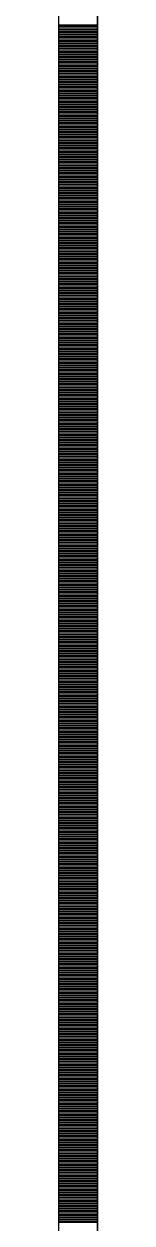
# Model space of a CAD drawing. Header units: millimetres. Extents: x -231292 to 573618, y -153144 to 564035.
# Drawn here: x 8548 to 8573, y 213618 to 214385 of the extents above; entities that cross this region are included whole.
import ezdxf

# ---------------------------------------------------------------- set-up
doc = ezdxf.new("R2010")
doc.units = ezdxf.units.MM
doc.layers.add('АР_Тонкая', color=250, linetype='Continuous', lineweight=5)
doc.layers.add('АР_Штриховка', color=250, linetype='Continuous', lineweight=0)

msp = doc.modelspace()

# ---------------------------------------------------------------- linework, layer by layer
at = {"layer": 'АР_Тонкая', "color": 18, "linetype": 'Continuous', "lineweight": 25, "true_color": 0x000000}
for p, q in [((8548.243, 263866.253), (8548.243, 187666.253)), ((8573.243, 263866.253), (8573.243, 187666.253)), ((8573.243, 187666.253), (8573.243, 263866.253))]:
    msp.add_line(p, q, dxfattribs=at)
at = {"layer": 'АР_Штриховка', "color": 18, "linetype": 'Continuous', "lineweight": 25, "true_color": 0x000000}
for p, q in [((8548.243, 214384.002), (8573.243, 214384.002)), ((8548.243, 214383.002), (8573.243, 214383.002)), ((8548.243, 214382.002), (8573.243, 214382.002)), ((8548.243, 214381.002), (8573.243, 214381.002)), ((8548.243, 214380.002), (8573.243, 214380.002)), ((8548.243, 214379.002), (8573.243, 214379.002)), ((8548.243, 214378.002), (8573.243, 214378.002)), ((8548.243, 214377.002), (8573.243, 214377.002)), ((8548.243, 214376.002), (8573.243, 214376.002)), ((8548.243, 214375.002), (8573.243, 214375.002)), ((8548.243, 214374.002), (8573.243, 214374.002)), ((8548.243, 214373.002), (8573.243, 214373.002)), ((8548.243, 214372.002), (8573.243, 214372.002)), ((8548.243, 214371.002), (8573.243, 214371.002)), ((8548.243, 214370.002), (8573.243, 214370.002)), ((8548.243, 214369.002), (8573.243, 214369.002)), ((8548.243, 214368.002), (8573.243, 214368.002)), ((8548.243, 214367.002), (8573.243, 214367.002)), ((8548.243, 214366.002), (8573.243, 214366.002)), ((8548.243, 214365.002), (8573.243, 214365.002)), ((8548.243, 214364.002), (8573.243, 214364.002)), ((8548.243, 214363.002), (8573.243, 214363.002)), ((8548.243, 214362.002), (8573.243, 214362.002)), ((8548.243, 214361.002), (8573.243, 214361.002)), ((8548.243, 214360.002), (8573.243, 214360.002)), ((8548.243, 214359.002), (8573.243, 214359.002)), ((8548.243, 214358.002), (8573.243, 214358.002)), ((8548.243, 214357.002), (8573.243, 214357.002)), ((8548.243, 214356.002), (8573.243, 214356.002)), ((8548.243, 214355.002), (8573.243, 214355.002)), ((8548.243, 214354.002), (8573.243, 214354.002)), ((8548.243, 214353.002), (8573.243, 214353.002)), ((8548.243, 214352.002), (8573.243, 214352.002)), ((8548.243, 214351.002), (8573.243, 214351.002)), ((8548.243, 214350.002), (8573.243, 214350.002)), ((8548.243, 214349.002), (8573.243, 214349.002)), ((8548.243, 214348.002), (8573.243, 214348.002)), ((8548.243, 214347.002), (8573.243, 214347.002)), ((8548.243, 214346.002), (8573.243, 214346.002)), ((8548.243, 214345.002), (8573.243, 214345.002)), ((8548.243, 214344.002), (8573.243, 214344.002)), ((8548.243, 214343.002), (8573.243, 214343.002)), ((8548.243, 214342.002), (8573.243, 214342.002)), ((8548.243, 214341.002), (8573.243, 214341.002)), ((8548.243, 214340.002), (8573.243, 214340.002)), ((8548.243, 214339.002), (8573.243, 214339.002)), ((8548.243, 214338.002), (8573.243, 214338.002)), ((8548.243, 214337.002), (8573.243, 214337.002)), ((8548.243, 214336.002), (8573.243, 214336.002)), ((8548.243, 214335.002), (8573.243, 214335.002)), ((8548.243, 214334.002), (8573.243, 214334.002)), ((8548.243, 214333.002), (8573.243, 214333.002)), ((8548.243, 214332.002), (8573.243, 214332.002)), ((8548.243, 214331.002), (8573.243, 214331.002)), ((8548.243, 214330.002), (8573.243, 214330.002)), ((8548.243, 214329.002), (8573.243, 214329.002)), ((8548.243, 214328.002), (8573.243, 214328.002)), ((8548.243, 214327.002), (8573.243, 214327.002)), ((8548.243, 214326.002), (8573.243, 214326.002)), ((8548.243, 214325.002), (8573.243, 214325.002)), ((8548.243, 214324.002), (8573.243, 214324.002)), ((8548.243, 214323.002), (8573.243, 214323.002)), ((8548.243, 214322.002), (8573.243, 214322.002)), ((8548.243, 214321.002), (8573.243, 214321.002)), ((8548.243, 214320.002), (8573.243, 214320.002)), ((8548.243, 214319.002), (8573.243, 214319.002)), ((8548.243, 214318.002), (8573.243, 214318.002)), ((8548.243, 214317.002), (8573.243, 214317.002)), ((8548.243, 214316.002), (8573.243, 214316.002)), ((8548.243, 214315.002), (8573.243, 214315.002)), ((8548.243, 214314.002), (8573.243, 214314.002)), ((8548.243, 214313.002), (8573.243, 214313.002)), ((8548.243, 214312.002), (8573.243, 214312.002)), ((8548.243, 214311.002), (8573.243, 214311.002)), ((8548.243, 214310.002), (8573.243, 214310.002)), ((8548.243, 214309.002), (8573.243, 214309.002)), ((8548.243, 214308.002), (8573.243, 214308.002)), ((8548.243, 214307.002), (8573.243, 214307.002)), ((8548.243, 214306.002), (8573.243, 214306.002)), ((8548.243, 214305.002), (8573.243, 214305.002)), ((8548.243, 214304.002), (8573.243, 214304.002)), ((8548.243, 214303.002), (8573.243, 214303.002)), ((8548.243, 214302.002), (8573.243, 214302.002)), ((8548.243, 214301.002), (8573.243, 214301.002)), ((8548.243, 214300.002), (8573.243, 214300.002)), ((8548.243, 214299.002), (8573.243, 214299.002)), ((8548.243, 214298.002), (8573.243, 214298.002)), ((8548.243, 214297.002), (8573.243, 214297.002)), ((8548.243, 214296.002), (8573.243, 214296.002)), ((8548.243, 214295.002), (8573.243, 214295.002)), ((8548.243, 214294.002), (8573.243, 214294.002)), ((8548.243, 214293.002), (8573.243, 214293.002)), ((8548.243, 214292.002), (8573.243, 214292.002)), ((8548.243, 214291.002), (8573.243, 214291.002)), ((8548.243, 214290.002), (8573.243, 214290.002)), ((8548.243, 214289.002), (8573.243, 214289.002)), ((8548.243, 214288.002), (8573.243, 214288.002)), ((8548.243, 214287.002), (8573.243, 214287.002)), ((8548.243, 214286.002), (8573.243, 214286.002)), ((8548.243, 214285.002), (8573.243, 214285.002)), ((8548.243, 214284.002), (8573.243, 214284.002)), ((8548.243, 214283.002), (8573.243, 214283.002)), ((8548.243, 214282.002), (8573.243, 214282.002)), ((8548.243, 214281.002), (8573.243, 214281.002)), ((8548.243, 214280.002), (8573.243, 214280.002)), ((8548.243, 214279.002), (8573.243, 214279.002)), ((8548.243, 214278.002), (8573.243, 214278.002)), ((8548.243, 214277.002), (8573.243, 214277.002)), ((8548.243, 214276.002), (8573.243, 214276.002)), ((8548.243, 214275.002), (8573.243, 214275.002)), ((8548.243, 214274.002), (8573.243, 214274.002)), ((8548.243, 214273.002), (8573.243, 214273.002)), ((8548.243, 214272.002), (8573.243, 214272.002)), ((8548.243, 214271.002), (8573.243, 214271.002)), ((8548.243, 214270.002), (8573.243, 214270.002)), ((8548.243, 214269.002), (8573.243, 214269.002)), ((8548.243, 214268.002), (8573.243, 214268.002)), ((8548.243, 214267.002), (8573.243, 214267.002)), ((8548.243, 214266.002), (8573.243, 214266.002)), ((8548.243, 214265.002), (8573.243, 214265.002)), ((8548.243, 214264.002), (8573.243, 214264.002)), ((8548.243, 214263.002), (8573.243, 214263.002)), ((8548.243, 214262.002), (8573.243, 214262.002)), ((8548.243, 214261.002), (8573.243, 214261.002)), ((8548.243, 214260.002), (8573.243, 214260.002)), ((8548.243, 214259.002), (8573.243, 214259.002)), ((8548.243, 214258.002), (8573.243, 214258.002)), ((8548.243, 214257.002), (8573.243, 214257.002)), ((8548.243, 214256.002), (8573.243, 214256.002)), ((8548.243, 214255.002), (8573.243, 214255.002)), ((8548.243, 214254.002), (8573.243, 214254.002)), ((8548.243, 214253.002), (8573.243, 214253.002)), ((8548.243, 214252.002), (8573.243, 214252.002)), ((8548.243, 214251.002), (8573.243, 214251.002)), ((8548.243, 214250.002), (8573.243, 214250.002)), ((8548.243, 214249.002), (8573.243, 214249.002)), ((8548.243, 214248.002), (8573.243, 214248.002)), ((8548.243, 214247.002), (8573.243, 214247.002)), ((8548.243, 214246.002), (8573.243, 214246.002)), ((8548.243, 214245.002), (8573.243, 214245.002)), ((8548.243, 214244.002), (8573.243, 214244.002)), ((8548.243, 214243.002), (8573.243, 214243.002)), ((8548.243, 214242.002), (8573.243, 214242.002)), ((8548.243, 214241.002), (8573.243, 214241.002)), ((8548.243, 214240.002), (8573.243, 214240.002)), ((8548.243, 214239.002), (8573.243, 214239.002)), ((8548.243, 214238.002), (8573.243, 214238.002)), ((8548.243, 214237.002), (8573.243, 214237.002)), ((8548.243, 214236.002), (8573.243, 214236.002)), ((8548.243, 214235.002), (8573.243, 214235.002)), ((8548.243, 214234.002), (8573.243, 214234.002)), ((8548.243, 214233.002), (8573.243, 214233.002)), ((8548.243, 214232.002), (8573.243, 214232.002)), ((8548.243, 214231.002), (8573.243, 214231.002)), ((8548.243, 214230.002), (8573.243, 214230.002)), ((8548.243, 214229.002), (8573.243, 214229.002)), ((8548.243, 214228.002), (8573.243, 214228.002)), ((8548.243, 214227.002), (8573.243, 214227.002)), ((8548.243, 214226.002), (8573.243, 214226.002)), ((8548.243, 214225.002), (8573.243, 214225.002)), ((8548.243, 214224.002), (8573.243, 214224.002)), ((8548.243, 214223.002), (8573.243, 214223.002)), ((8548.243, 214222.002), (8573.243, 214222.002)), ((8548.243, 214221.002), (8573.243, 214221.002)), ((8548.243, 214220.002), (8573.243, 214220.002)), ((8548.243, 214219.002), (8573.243, 214219.002)), ((8548.243, 214218.002), (8573.243, 214218.002)), ((8548.243, 214217.002), (8573.243, 214217.002)), ((8548.243, 214216.002), (8573.243, 214216.002)), ((8548.243, 214215.002), (8573.243, 214215.002)), ((8548.243, 214214.002), (8573.243, 214214.002)), ((8548.243, 214213.002), (8573.243, 214213.002)), ((8548.243, 214212.002), (8573.243, 214212.002)), ((8548.243, 214211.002), (8573.243, 214211.002)), ((8548.243, 214210.002), (8573.243, 214210.002)), ((8548.243, 214209.002), (8573.243, 214209.002)), ((8548.243, 214208.002), (8573.243, 214208.002)), ((8548.243, 214207.002), (8573.243, 214207.002)), ((8548.243, 214206.002), (8573.243, 214206.002)), ((8548.243, 214205.002), (8573.243, 214205.002)), ((8548.243, 214204.002), (8573.243, 214204.002)), ((8548.243, 214203.002), (8573.243, 214203.002)), ((8548.243, 214202.002), (8573.243, 214202.002)), ((8548.243, 214201.002), (8573.243, 214201.002)), ((8548.243, 214200.002), (8573.243, 214200.002)), ((8548.243, 214199.002), (8573.243, 214199.002)), ((8548.243, 214198.002), (8573.243, 214198.002)), ((8548.243, 214197.002), (8573.243, 214197.002)), ((8548.243, 214196.002), (8573.243, 214196.002)), ((8548.243, 214195.002), (8573.243, 214195.002)), ((8548.243, 214194.002), (8573.243, 214194.002)), ((8548.243, 214193.002), (8573.243, 214193.002)), ((8548.243, 214192.002), (8573.243, 214192.002)), ((8548.243, 214191.002), (8573.243, 214191.002)), ((8548.243, 214190.002), (8573.243, 214190.002)), ((8548.243, 214189.002), (8573.243, 214189.002)), ((8548.243, 214188.002), (8573.243, 214188.002)), ((8548.243, 214187.002), (8573.243, 214187.002)), ((8548.243, 214186.002), (8573.243, 214186.002)), ((8548.243, 214185.002), (8573.243, 214185.002)), ((8548.243, 214184.002), (8573.243, 214184.002)), ((8548.243, 214183.002), (8573.243, 214183.002)), ((8548.243, 214182.002), (8573.243, 214182.002)), ((8548.243, 214181.002), (8573.243, 214181.002)), ((8548.243, 214180.002), (8573.243, 214180.002)), ((8548.243, 214179.002), (8573.243, 214179.002)), ((8548.243, 214178.002), (8573.243, 214178.002)), ((8548.243, 214177.002), (8573.243, 214177.002)), ((8548.243, 214176.002), (8573.243, 214176.002)), ((8548.243, 214175.002), (8573.243, 214175.002)), ((8548.243, 214174.002), (8573.243, 214174.002)), ((8548.243, 214173.002), (8573.243, 214173.002)), ((8548.243, 214172.002), (8573.243, 214172.002)), ((8548.243, 214171.002), (8573.243, 214171.002)), ((8548.243, 214170.002), (8573.243, 214170.002)), ((8548.243, 214169.002), (8573.243, 214169.002)), ((8548.243, 214168.002), (8573.243, 214168.002)), ((8548.243, 214167.002), (8573.243, 214167.002)), ((8548.243, 214166.002), (8573.243, 214166.002)), ((8548.243, 214165.002), (8573.243, 214165.002)), ((8548.243, 214164.002), (8573.243, 214164.002)), ((8548.243, 214163.002), (8573.243, 214163.002)), ((8548.243, 214162.002), (8573.243, 214162.002)), ((8548.243, 214161.002), (8573.243, 214161.002)), ((8548.243, 214160.002), (8573.243, 214160.002)), ((8548.243, 214159.002), (8573.243, 214159.002)), ((8548.243, 214158.002), (8573.243, 214158.002)), ((8548.243, 214157.002), (8573.243, 214157.002)), ((8548.243, 214156.002), (8573.243, 214156.002)), ((8548.243, 214155.002), (8573.243, 214155.002)), ((8548.243, 214154.002), (8573.243, 214154.002)), ((8548.243, 214153.002), (8573.243, 214153.002)), ((8548.243, 214152.002), (8573.243, 214152.002)), ((8548.243, 214151.002), (8573.243, 214151.002)), ((8548.243, 214150.002), (8573.243, 214150.002)), ((8548.243, 214149.002), (8573.243, 214149.002)), ((8548.243, 214148.002), (8573.243, 214148.002)), ((8548.243, 214147.002), (8573.243, 214147.002)), ((8548.243, 214146.002), (8573.243, 214146.002)), ((8548.243, 214145.002), (8573.243, 214145.002)), ((8548.243, 214144.002), (8573.243, 214144.002)), ((8548.243, 214143.002), (8573.243, 214143.002)), ((8548.243, 214142.002), (8573.243, 214142.002)), ((8548.243, 214141.002), (8573.243, 214141.002)), ((8548.243, 214140.002), (8573.243, 214140.002)), ((8548.243, 214139.002), (8573.243, 214139.002)), ((8548.243, 214138.002), (8573.243, 214138.002)), ((8548.243, 214137.002), (8573.243, 214137.002)), ((8548.243, 214136.002), (8573.243, 214136.002)), ((8548.243, 214135.002), (8573.243, 214135.002)), ((8548.243, 214134.002), (8573.243, 214134.002)), ((8548.243, 214133.002), (8573.243, 214133.002)), ((8548.243, 214132.002), (8573.243, 214132.002)), ((8548.243, 214131.002), (8573.243, 214131.002)), ((8548.243, 214130.002), (8573.243, 214130.002)), ((8548.243, 214129.002), (8573.243, 214129.002)), ((8548.243, 214128.002), (8573.243, 214128.002)), ((8548.243, 214127.002), (8573.243, 214127.002)), ((8548.243, 214126.002), (8573.243, 214126.002)), ((8548.243, 214125.002), (8573.243, 214125.002)), ((8548.243, 214124.002), (8573.243, 214124.002)), ((8548.243, 214123.002), (8573.243, 214123.002)), ((8548.243, 214122.002), (8573.243, 214122.002)), ((8548.243, 214121.002), (8573.243, 214121.002)), ((8548.243, 214120.002), (8573.243, 214120.002)), ((8548.243, 214119.002), (8573.243, 214119.002)), ((8548.243, 214118.002), (8573.243, 214118.002)), ((8548.243, 214117.002), (8573.243, 214117.002)), ((8548.243, 214116.002), (8573.243, 214116.002)), ((8548.243, 214115.002), (8573.243, 214115.002)), ((8548.243, 214114.002), (8573.243, 214114.002)), ((8548.243, 214113.002), (8573.243, 214113.002)), ((8548.243, 214112.002), (8573.243, 214112.002)), ((8548.243, 214111.002), (8573.243, 214111.002)), ((8548.243, 214110.002), (8573.243, 214110.002)), ((8548.243, 214109.002), (8573.243, 214109.002)), ((8548.243, 214108.002), (8573.243, 214108.002)), ((8548.243, 214107.002), (8573.243, 214107.002)), ((8548.243, 214106.002), (8573.243, 214106.002)), ((8548.243, 214105.002), (8573.243, 214105.002)), ((8548.243, 214104.002), (8573.243, 214104.002)), ((8548.243, 214103.002), (8573.243, 214103.002)), ((8548.243, 214102.002), (8573.243, 214102.002)), ((8548.243, 214101.002), (8573.243, 214101.002)), ((8548.243, 214100.002), (8573.243, 214100.002)), ((8548.243, 214099.002), (8573.243, 214099.002)), ((8548.243, 214098.002), (8573.243, 214098.002)), ((8548.243, 214097.002), (8573.243, 214097.002)), ((8548.243, 214096.002), (8573.243, 214096.002)), ((8548.243, 214095.002), (8573.243, 214095.002)), ((8548.243, 214094.002), (8573.243, 214094.002)), ((8548.243, 214093.002), (8573.243, 214093.002)), ((8548.243, 214092.002), (8573.243, 214092.002)), ((8548.243, 214091.002), (8573.243, 214091.002)), ((8548.243, 214090.002), (8573.243, 214090.002)), ((8548.243, 214089.002), (8573.243, 214089.002)), ((8548.243, 214088.002), (8573.243, 214088.002)), ((8548.243, 214087.002), (8573.243, 214087.002)), ((8548.243, 214086.002), (8573.243, 214086.002)), ((8548.243, 214085.002), (8573.243, 214085.002)), ((8548.243, 214084.002), (8573.243, 214084.002)), ((8548.243, 214083.002), (8573.243, 214083.002)), ((8548.243, 214082.002), (8573.243, 214082.002)), ((8548.243, 214081.002), (8573.243, 214081.002)), ((8548.243, 214080.002), (8573.243, 214080.002)), ((8548.243, 214079.002), (8573.243, 214079.002)), ((8548.243, 214078.002), (8573.243, 214078.002)), ((8548.243, 214077.002), (8573.243, 214077.002)), ((8548.243, 214076.002), (8573.243, 214076.002)), ((8548.243, 214075.002), (8573.243, 214075.002)), ((8548.243, 214074.002), (8573.243, 214074.002)), ((8548.243, 214073.002), (8573.243, 214073.002)), ((8548.243, 214072.002), (8573.243, 214072.002)), ((8548.243, 214071.002), (8573.243, 214071.002)), ((8548.243, 214070.002), (8573.243, 214070.002)), ((8548.243, 214069.002), (8573.243, 214069.002)), ((8548.243, 214068.002), (8573.243, 214068.002)), ((8548.243, 214067.002), (8573.243, 214067.002)), ((8548.243, 214066.002), (8573.243, 214066.002)), ((8548.243, 214065.002), (8573.243, 214065.002)), ((8548.243, 214064.002), (8573.243, 214064.002)), ((8548.243, 214063.002), (8573.243, 214063.002)), ((8548.243, 214062.002), (8573.243, 214062.002)), ((8548.243, 214061.002), (8573.243, 214061.002)), ((8548.243, 214060.002), (8573.243, 214060.002)), ((8548.243, 214059.002), (8573.243, 214059.002)), ((8548.243, 214058.002), (8573.243, 214058.002)), ((8548.243, 214057.002), (8573.243, 214057.002)), ((8548.243, 214056.002), (8573.243, 214056.002)), ((8548.243, 214055.002), (8573.243, 214055.002)), ((8548.243, 214054.002), (8573.243, 214054.002)), ((8548.243, 214053.002), (8573.243, 214053.002)), ((8548.243, 214052.002), (8573.243, 214052.002)), ((8548.243, 214051.002), (8573.243, 214051.002)), ((8548.243, 214050.002), (8573.243, 214050.002)), ((8548.243, 214049.002), (8573.243, 214049.002)), ((8548.243, 214048.002), (8573.243, 214048.002)), ((8548.243, 214047.002), (8573.243, 214047.002)), ((8548.243, 214046.002), (8573.243, 214046.002)), ((8548.243, 214045.002), (8573.243, 214045.002)), ((8548.243, 214044.002), (8573.243, 214044.002)), ((8548.243, 214043.002), (8573.243, 214043.002)), ((8548.243, 214042.002), (8573.243, 214042.002)), ((8548.243, 214041.002), (8573.243, 214041.002)), ((8548.243, 214040.002), (8573.243, 214040.002)), ((8548.243, 214039.002), (8573.243, 214039.002)), ((8548.243, 214038.002), (8573.243, 214038.002)), ((8548.243, 214037.002), (8573.243, 214037.002)), ((8548.243, 214036.002), (8573.243, 214036.002)), ((8548.243, 214035.002), (8573.243, 214035.002)), ((8548.243, 214034.002), (8573.243, 214034.002)), ((8548.243, 214033.002), (8573.243, 214033.002)), ((8548.243, 214032.002), (8573.243, 214032.002)), ((8548.243, 214031.002), (8573.243, 214031.002)), ((8548.243, 214030.002), (8573.243, 214030.002)), ((8548.243, 214029.002), (8573.243, 214029.002)), ((8548.243, 214028.002), (8573.243, 214028.002)), ((8548.243, 214027.002), (8573.243, 214027.002)), ((8548.243, 214026.002), (8573.243, 214026.002)), ((8548.243, 214025.002), (8573.243, 214025.002)), ((8548.243, 214024.002), (8573.243, 214024.002)), ((8548.243, 214023.002), (8573.243, 214023.002)), ((8548.243, 214022.002), (8573.243, 214022.002)), ((8548.243, 214021.002), (8573.243, 214021.002)), ((8548.243, 214020.002), (8573.243, 214020.002)), ((8548.243, 214019.002), (8573.243, 214019.002)), ((8548.243, 214018.002), (8573.243, 214018.002)), ((8548.243, 214017.002), (8573.243, 214017.002)), ((8548.243, 214016.002), (8573.243, 214016.002)), ((8548.243, 214015.002), (8573.243, 214015.002)), ((8548.243, 214014.002), (8573.243, 214014.002)), ((8548.243, 214013.002), (8573.243, 214013.002)), ((8548.243, 214012.002), (8573.243, 214012.002)), ((8548.243, 214011.002), (8573.243, 214011.002)), ((8548.243, 214010.002), (8573.243, 214010.002)), ((8548.243, 214009.002), (8573.243, 214009.002)), ((8548.243, 214008.002), (8573.243, 214008.002)), ((8548.243, 214007.002), (8573.243, 214007.002)), ((8548.243, 214006.002), (8573.243, 214006.002)), ((8548.243, 214005.002), (8573.243, 214005.002)), ((8548.243, 214004.002), (8573.243, 214004.002)), ((8548.243, 214003.002), (8573.243, 214003.002)), ((8548.243, 214002.002), (8573.243, 214002.002)), ((8548.243, 214001.002), (8573.243, 214001.002)), ((8548.243, 214000.002), (8573.243, 214000.002)), ((8548.243, 213999.002), (8573.243, 213999.002)), ((8548.243, 213998.002), (8573.243, 213998.002)), ((8548.243, 213997.002), (8573.243, 213997.002)), ((8548.243, 213996.002), (8573.243, 213996.002)), ((8548.243, 213995.002), (8573.243, 213995.002)), ((8548.243, 213994.002), (8573.243, 213994.002)), ((8548.243, 213993.002), (8573.243, 213993.002)), ((8548.243, 213992.002), (8573.243, 213992.002)), ((8548.243, 213991.002), (8573.243, 213991.002)), ((8548.243, 213990.002), (8573.243, 213990.002)), ((8548.243, 213989.002), (8573.243, 213989.002)), ((8548.243, 213988.002), (8573.243, 213988.002)), ((8548.243, 213987.002), (8573.243, 213987.002)), ((8548.243, 213986.002), (8573.243, 213986.002)), ((8548.243, 213985.002), (8573.243, 213985.002)), ((8548.243, 213984.002), (8573.243, 213984.002)), ((8548.243, 213983.002), (8573.243, 213983.002)), ((8548.243, 213982.002), (8573.243, 213982.002)), ((8548.243, 213981.002), (8573.243, 213981.002)), ((8548.243, 213980.002), (8573.243, 213980.002)), ((8548.243, 213979.002), (8573.243, 213979.002)), ((8548.243, 213978.002), (8573.243, 213978.002)), ((8548.243, 213977.002), (8573.243, 213977.002)), ((8548.243, 213976.002), (8573.243, 213976.002)), ((8548.243, 213975.002), (8573.243, 213975.002)), ((8548.243, 213974.002), (8573.243, 213974.002)), ((8548.243, 213973.002), (8573.243, 213973.002)), ((8548.243, 213972.002), (8573.243, 213972.002)), ((8548.243, 213971.002), (8573.243, 213971.002)), ((8548.243, 213970.002), (8573.243, 213970.002)), ((8548.243, 213969.002), (8573.243, 213969.002)), ((8548.243, 213968.002), (8573.243, 213968.002)), ((8548.243, 213967.002), (8573.243, 213967.002)), ((8548.243, 213966.002), (8573.243, 213966.002)), ((8548.243, 213965.002), (8573.243, 213965.002)), ((8548.243, 213964.002), (8573.243, 213964.002)), ((8548.243, 213963.002), (8573.243, 213963.002)), ((8548.243, 213962.002), (8573.243, 213962.002)), ((8548.243, 213961.002), (8573.243, 213961.002)), ((8548.243, 213960.002), (8573.243, 213960.002)), ((8548.243, 213959.002), (8573.243, 213959.002)), ((8548.243, 213958.002), (8573.243, 213958.002)), ((8548.243, 213957.002), (8573.243, 213957.002)), ((8548.243, 213956.002), (8573.243, 213956.002)), ((8548.243, 213955.002), (8573.243, 213955.002)), ((8548.243, 213954.002), (8573.243, 213954.002)), ((8548.243, 213953.002), (8573.243, 213953.002)), ((8548.243, 213952.002), (8573.243, 213952.002)), ((8548.243, 213951.002), (8573.243, 213951.002)), ((8548.243, 213950.002), (8573.243, 213950.002)), ((8548.243, 213949.002), (8573.243, 213949.002)), ((8548.243, 213948.002), (8573.243, 213948.002)), ((8548.243, 213947.002), (8573.243, 213947.002)), ((8548.243, 213946.002), (8573.243, 213946.002)), ((8548.243, 213945.002), (8573.243, 213945.002)), ((8548.243, 213944.002), (8573.243, 213944.002)), ((8548.243, 213943.002), (8573.243, 213943.002)), ((8548.243, 213942.002), (8573.243, 213942.002)), ((8548.243, 213941.002), (8573.243, 213941.002)), ((8548.243, 213940.002), (8573.243, 213940.002)), ((8548.243, 213939.002), (8573.243, 213939.002)), ((8548.243, 213938.002), (8573.243, 213938.002)), ((8548.243, 213937.002), (8573.243, 213937.002)), ((8548.243, 213936.002), (8573.243, 213936.002)), ((8548.243, 213935.002), (8573.243, 213935.002)), ((8548.243, 213934.002), (8573.243, 213934.002)), ((8548.243, 213933.002), (8573.243, 213933.002)), ((8548.243, 213932.002), (8573.243, 213932.002)), ((8548.243, 213931.002), (8573.243, 213931.002)), ((8548.243, 213930.002), (8573.243, 213930.002)), ((8548.243, 213929.002), (8573.243, 213929.002)), ((8548.243, 213928.002), (8573.243, 213928.002)), ((8548.243, 213927.002), (8573.243, 213927.002)), ((8548.243, 213926.002), (8573.243, 213926.002)), ((8548.243, 213925.002), (8573.243, 213925.002)), ((8548.243, 213924.002), (8573.243, 213924.002)), ((8548.243, 213923.002), (8573.243, 213923.002)), ((8548.243, 213922.002), (8573.243, 213922.002)), ((8548.243, 213921.002), (8573.243, 213921.002)), ((8548.243, 213920.002), (8573.243, 213920.002)), ((8548.243, 213919.002), (8573.243, 213919.002)), ((8548.243, 213918.002), (8573.243, 213918.002)), ((8548.243, 213917.002), (8573.243, 213917.002)), ((8548.243, 213916.002), (8573.243, 213916.002)), ((8548.243, 213915.002), (8573.243, 213915.002)), ((8548.243, 213914.002), (8573.243, 213914.002)), ((8548.243, 213913.002), (8573.243, 213913.002)), ((8548.243, 213912.002), (8573.243, 213912.002)), ((8548.243, 213911.002), (8573.243, 213911.002)), ((8548.243, 213910.002), (8573.243, 213910.002)), ((8548.243, 213909.002), (8573.243, 213909.002)), ((8548.243, 213908.002), (8573.243, 213908.002)), ((8548.243, 213907.002), (8573.243, 213907.002)), ((8548.243, 213906.002), (8573.243, 213906.002)), ((8548.243, 213905.002), (8573.243, 213905.002)), ((8548.243, 213904.002), (8573.243, 213904.002)), ((8548.243, 213903.002), (8573.243, 213903.002)), ((8548.243, 213902.002), (8573.243, 213902.002)), ((8548.243, 213901.002), (8573.243, 213901.002)), ((8548.243, 213900.002), (8573.243, 213900.002)), ((8548.243, 213899.002), (8573.243, 213899.002)), ((8548.243, 213898.002), (8573.243, 213898.002)), ((8548.243, 213897.002), (8573.243, 213897.002)), ((8548.243, 213896.002), (8573.243, 213896.002)), ((8548.243, 213895.002), (8573.243, 213895.002)), ((8548.243, 213894.002), (8573.243, 213894.002)), ((8548.243, 213893.002), (8573.243, 213893.002)), ((8548.243, 213892.002), (8573.243, 213892.002)), ((8548.243, 213891.002), (8573.243, 213891.002)), ((8548.243, 213890.002), (8573.243, 213890.002)), ((8548.243, 213889.002), (8573.243, 213889.002)), ((8548.243, 213888.002), (8573.243, 213888.002)), ((8548.243, 213887.002), (8573.243, 213887.002)), ((8548.243, 213886.002), (8573.243, 213886.002)), ((8548.243, 213885.002), (8573.243, 213885.002)), ((8548.243, 213884.002), (8573.243, 213884.002)), ((8548.243, 213883.002), (8573.243, 213883.002)), ((8548.243, 213882.002), (8573.243, 213882.002)), ((8548.243, 213881.002), (8573.243, 213881.002)), ((8548.243, 213880.002), (8573.243, 213880.002)), ((8548.243, 213879.002), (8573.243, 213879.002)), ((8548.243, 213878.002), (8573.243, 213878.002)), ((8548.243, 213877.002), (8573.243, 213877.002)), ((8548.243, 213876.002), (8573.243, 213876.002)), ((8548.243, 213875.002), (8573.243, 213875.002)), ((8548.243, 213874.002), (8573.243, 213874.002)), ((8548.243, 213873.002), (8573.243, 213873.002)), ((8548.243, 213872.002), (8573.243, 213872.002)), ((8548.243, 213871.002), (8573.243, 213871.002)), ((8548.243, 213870.002), (8573.243, 213870.002)), ((8548.243, 213869.002), (8573.243, 213869.002)), ((8548.243, 213868.002), (8573.243, 213868.002)), ((8548.243, 213867.002), (8573.243, 213867.002)), ((8548.243, 213866.002), (8573.243, 213866.002)), ((8548.243, 213865.002), (8573.243, 213865.002)), ((8548.243, 213864.002), (8573.243, 213864.002)), ((8548.243, 213863.002), (8573.243, 213863.002)), ((8548.243, 213862.002), (8573.243, 213862.002)), ((8548.243, 213861.002), (8573.243, 213861.002)), ((8548.243, 213860.002), (8573.243, 213860.002)), ((8548.243, 213859.002), (8573.243, 213859.002)), ((8548.243, 213858.002), (8573.243, 213858.002)), ((8548.243, 213857.002), (8573.243, 213857.002)), ((8548.243, 213856.002), (8573.243, 213856.002)), ((8548.243, 213855.002), (8573.243, 213855.002)), ((8548.243, 213854.002), (8573.243, 213854.002)), ((8548.243, 213853.002), (8573.243, 213853.002)), ((8548.243, 213852.002), (8573.243, 213852.002)), ((8548.243, 213851.002), (8573.243, 213851.002)), ((8548.243, 213850.002), (8573.243, 213850.002)), ((8548.243, 213849.002), (8573.243, 213849.002)), ((8548.243, 213848.002), (8573.243, 213848.002)), ((8548.243, 213847.002), (8573.243, 213847.002)), ((8548.243, 213846.002), (8573.243, 213846.002)), ((8548.243, 213845.002), (8573.243, 213845.002)), ((8548.243, 213844.002), (8573.243, 213844.002)), ((8548.243, 213843.002), (8573.243, 213843.002)), ((8548.243, 213842.002), (8573.243, 213842.002)), ((8548.243, 213841.002), (8573.243, 213841.002)), ((8548.243, 213840.002), (8573.243, 213840.002)), ((8548.243, 213839.002), (8573.243, 213839.002)), ((8548.243, 213838.002), (8573.243, 213838.002)), ((8548.243, 213837.002), (8573.243, 213837.002)), ((8548.243, 213836.002), (8573.243, 213836.002)), ((8548.243, 213835.002), (8573.243, 213835.002)), ((8548.243, 213834.002), (8573.243, 213834.002)), ((8548.243, 213833.002), (8573.243, 213833.002)), ((8548.243, 213832.002), (8573.243, 213832.002)), ((8548.243, 213831.002), (8573.243, 213831.002)), ((8548.243, 213830.002), (8573.243, 213830.002)), ((8548.243, 213829.002), (8573.243, 213829.002)), ((8548.243, 213828.002), (8573.243, 213828.002)), ((8548.243, 213827.002), (8573.243, 213827.002)), ((8548.243, 213826.002), (8573.243, 213826.002)), ((8548.243, 213825.002), (8573.243, 213825.002)), ((8548.243, 213824.002), (8573.243, 213824.002)), ((8548.243, 213823.002), (8573.243, 213823.002)), ((8548.243, 213822.002), (8573.243, 213822.002)), ((8548.243, 213821.002), (8573.243, 213821.002)), ((8548.243, 213820.002), (8573.243, 213820.002)), ((8548.243, 213819.002), (8573.243, 213819.002)), ((8548.243, 213818.002), (8573.243, 213818.002)), ((8548.243, 213817.002), (8573.243, 213817.002)), ((8548.243, 213816.002), (8573.243, 213816.002)), ((8548.243, 213815.002), (8573.243, 213815.002)), ((8548.243, 213814.002), (8573.243, 213814.002)), ((8548.243, 213813.002), (8573.243, 213813.002)), ((8548.243, 213812.002), (8573.243, 213812.002)), ((8548.243, 213811.002), (8573.243, 213811.002)), ((8548.243, 213810.002), (8573.243, 213810.002)), ((8548.243, 213809.002), (8573.243, 213809.002)), ((8548.243, 213808.002), (8573.243, 213808.002)), ((8548.243, 213807.002), (8573.243, 213807.002)), ((8548.243, 213806.002), (8573.243, 213806.002)), ((8548.243, 213805.002), (8573.243, 213805.002)), ((8548.243, 213804.002), (8573.243, 213804.002)), ((8548.243, 213803.002), (8573.243, 213803.002)), ((8548.243, 213802.002), (8573.243, 213802.002)), ((8548.243, 213801.002), (8573.243, 213801.002)), ((8548.243, 213800.002), (8573.243, 213800.002)), ((8548.243, 213799.002), (8573.243, 213799.002)), ((8548.243, 213798.002), (8573.243, 213798.002)), ((8548.243, 213797.002), (8573.243, 213797.002)), ((8548.243, 213796.002), (8573.243, 213796.002)), ((8548.243, 213795.002), (8573.243, 213795.002)), ((8548.243, 213794.002), (8573.243, 213794.002)), ((8548.243, 213793.002), (8573.243, 213793.002)), ((8548.243, 213792.002), (8573.243, 213792.002)), ((8548.243, 213791.002), (8573.243, 213791.002)), ((8548.243, 213790.002), (8573.243, 213790.002)), ((8548.243, 213789.002), (8573.243, 213789.002)), ((8548.243, 213788.002), (8573.243, 213788.002)), ((8548.243, 213787.002), (8573.243, 213787.002)), ((8548.243, 213786.002), (8573.243, 213786.002)), ((8548.243, 213785.002), (8573.243, 213785.002)), ((8548.243, 213784.002), (8573.243, 213784.002)), ((8548.243, 213783.002), (8573.243, 213783.002)), ((8548.243, 213782.002), (8573.243, 213782.002)), ((8548.243, 213781.002), (8573.243, 213781.002)), ((8548.243, 213780.002), (8573.243, 213780.002)), ((8548.243, 213779.002), (8573.243, 213779.002)), ((8548.243, 213778.002), (8573.243, 213778.002)), ((8548.243, 213777.002), (8573.243, 213777.002)), ((8548.243, 213776.002), (8573.243, 213776.002)), ((8548.243, 213775.002), (8573.243, 213775.002)), ((8548.243, 213774.002), (8573.243, 213774.002)), ((8548.243, 213773.002), (8573.243, 213773.002)), ((8548.243, 213772.002), (8573.243, 213772.002)), ((8548.243, 213771.002), (8573.243, 213771.002)), ((8548.243, 213770.002), (8573.243, 213770.002)), ((8548.243, 213769.002), (8573.243, 213769.002)), ((8548.243, 213768.002), (8573.243, 213768.002)), ((8548.243, 213767.002), (8573.243, 213767.002)), ((8548.243, 213766.002), (8573.243, 213766.002)), ((8548.243, 213765.002), (8573.243, 213765.002)), ((8548.243, 213764.002), (8573.243, 213764.002)), ((8548.243, 213763.002), (8573.243, 213763.002)), ((8548.243, 213762.002), (8573.243, 213762.002)), ((8548.243, 213761.002), (8573.243, 213761.002)), ((8548.243, 213760.002), (8573.243, 213760.002)), ((8548.243, 213759.002), (8573.243, 213759.002)), ((8548.243, 213758.002), (8573.243, 213758.002)), ((8548.243, 213757.002), (8573.243, 213757.002)), ((8548.243, 213756.002), (8573.243, 213756.002)), ((8548.243, 213755.002), (8573.243, 213755.002)), ((8548.243, 213754.002), (8573.243, 213754.002)), ((8548.243, 213753.002), (8573.243, 213753.002)), ((8548.243, 213752.002), (8573.243, 213752.002)), ((8548.243, 213751.002), (8573.243, 213751.002)), ((8548.243, 213750.002), (8573.243, 213750.002)), ((8548.243, 213749.002), (8573.243, 213749.002)), ((8548.243, 213748.002), (8573.243, 213748.002)), ((8548.243, 213747.002), (8573.243, 213747.002)), ((8548.243, 213746.002), (8573.243, 213746.002)), ((8548.243, 213745.002), (8573.243, 213745.002)), ((8548.243, 213744.002), (8573.243, 213744.002)), ((8548.243, 213743.002), (8573.243, 213743.002)), ((8548.243, 213742.002), (8573.243, 213742.002)), ((8548.243, 213741.002), (8573.243, 213741.002)), ((8548.243, 213740.002), (8573.243, 213740.002)), ((8548.243, 213739.002), (8573.243, 213739.002)), ((8548.243, 213738.002), (8573.243, 213738.002)), ((8548.243, 213737.002), (8573.243, 213737.002)), ((8548.243, 213736.002), (8573.243, 213736.002)), ((8548.243, 213735.002), (8573.243, 213735.002)), ((8548.243, 213734.002), (8573.243, 213734.002)), ((8548.243, 213733.002), (8573.243, 213733.002)), ((8548.243, 213732.002), (8573.243, 213732.002)), ((8548.243, 213731.002), (8573.243, 213731.002)), ((8548.243, 213730.002), (8573.243, 213730.002)), ((8548.243, 213729.002), (8573.243, 213729.002)), ((8548.243, 213728.002), (8573.243, 213728.002)), ((8548.243, 213727.002), (8573.243, 213727.002)), ((8548.243, 213726.002), (8573.243, 213726.002)), ((8548.243, 213725.002), (8573.243, 213725.002)), ((8548.243, 213724.002), (8573.243, 213724.002)), ((8548.243, 213723.002), (8573.243, 213723.002)), ((8548.243, 213722.002), (8573.243, 213722.002)), ((8548.243, 213721.002), (8573.243, 213721.002)), ((8548.243, 213720.002), (8573.243, 213720.002)), ((8548.243, 213719.002), (8573.243, 213719.002)), ((8548.243, 213718.002), (8573.243, 213718.002)), ((8548.243, 213717.002), (8573.243, 213717.002)), ((8548.243, 213716.002), (8573.243, 213716.002)), ((8548.243, 213715.002), (8573.243, 213715.002)), ((8548.243, 213714.002), (8573.243, 213714.002)), ((8548.243, 213713.002), (8573.243, 213713.002)), ((8548.243, 213712.002), (8573.243, 213712.002)), ((8548.243, 213711.002), (8573.243, 213711.002)), ((8548.243, 213710.002), (8573.243, 213710.002)), ((8548.243, 213709.002), (8573.243, 213709.002)), ((8548.243, 213708.002), (8573.243, 213708.002)), ((8548.243, 213707.002), (8573.243, 213707.002)), ((8548.243, 213706.002), (8573.243, 213706.002)), ((8548.243, 213705.002), (8573.243, 213705.002)), ((8548.243, 213704.002), (8573.243, 213704.002)), ((8548.243, 213703.002), (8573.243, 213703.002)), ((8548.243, 213702.002), (8573.243, 213702.002)), ((8548.243, 213701.002), (8573.243, 213701.002)), ((8548.243, 213700.002), (8573.243, 213700.002)), ((8548.243, 213699.002), (8573.243, 213699.002)), ((8548.243, 213698.002), (8573.243, 213698.002)), ((8548.243, 213697.002), (8573.243, 213697.002)), ((8548.243, 213696.002), (8573.243, 213696.002)), ((8548.243, 213695.002), (8573.243, 213695.002)), ((8548.243, 213694.002), (8573.243, 213694.002)), ((8548.243, 213693.002), (8573.243, 213693.002)), ((8548.243, 213692.002), (8573.243, 213692.002)), ((8548.243, 213691.002), (8573.243, 213691.002)), ((8548.243, 213690.002), (8573.243, 213690.002)), ((8548.243, 213689.002), (8573.243, 213689.002)), ((8548.243, 213688.002), (8573.243, 213688.002)), ((8548.243, 213687.002), (8573.243, 213687.002)), ((8548.243, 213686.002), (8573.243, 213686.002)), ((8548.243, 213685.002), (8573.243, 213685.002)), ((8548.243, 213684.002), (8573.243, 213684.002)), ((8548.243, 213683.002), (8573.243, 213683.002)), ((8548.243, 213682.002), (8573.243, 213682.002)), ((8548.243, 213681.002), (8573.243, 213681.002)), ((8548.243, 213680.002), (8573.243, 213680.002)), ((8548.243, 213679.002), (8573.243, 213679.002)), ((8548.243, 213678.002), (8573.243, 213678.002)), ((8548.243, 213677.002), (8573.243, 213677.002)), ((8548.243, 213676.002), (8573.243, 213676.002)), ((8548.243, 213675.002), (8573.243, 213675.002)), ((8548.243, 213674.002), (8573.243, 213674.002)), ((8548.243, 213673.002), (8573.243, 213673.002)), ((8548.243, 213672.002), (8573.243, 213672.002)), ((8548.243, 213671.002), (8573.243, 213671.002)), ((8548.243, 213670.002), (8573.243, 213670.002)), ((8548.243, 213669.002), (8573.243, 213669.002)), ((8548.243, 213668.002), (8573.243, 213668.002)), ((8548.243, 213667.002), (8573.243, 213667.002)), ((8548.243, 213666.002), (8573.243, 213666.002)), ((8548.243, 213665.002), (8573.243, 213665.002)), ((8548.243, 213664.002), (8573.243, 213664.002)), ((8548.243, 213663.002), (8573.243, 213663.002)), ((8548.243, 213662.002), (8573.243, 213662.002)), ((8548.243, 213661.002), (8573.243, 213661.002)), ((8548.243, 213660.002), (8573.243, 213660.002)), ((8548.243, 213659.002), (8573.243, 213659.002)), ((8548.243, 213658.002), (8573.243, 213658.002)), ((8548.243, 213657.002), (8573.243, 213657.002)), ((8548.243, 213656.002), (8573.243, 213656.002)), ((8548.243, 213655.002), (8573.243, 213655.002)), ((8548.243, 213654.002), (8573.243, 213654.002)), ((8548.243, 213653.002), (8573.243, 213653.002)), ((8548.243, 213652.002), (8573.243, 213652.002)), ((8548.243, 213651.002), (8573.243, 213651.002)), ((8548.243, 213650.002), (8573.243, 213650.002)), ((8548.243, 213649.002), (8573.243, 213649.002)), ((8548.243, 213648.002), (8573.243, 213648.002)), ((8548.243, 213647.002), (8573.243, 213647.002)), ((8548.243, 213646.002), (8573.243, 213646.002)), ((8548.243, 213645.002), (8573.243, 213645.002)), ((8548.243, 213644.002), (8573.243, 213644.002)), ((8548.243, 213643.002), (8573.243, 213643.002)), ((8548.243, 213642.002), (8573.243, 213642.002)), ((8548.243, 213641.002), (8573.243, 213641.002)), ((8548.243, 213640.002), (8573.243, 213640.002)), ((8548.243, 213639.002), (8573.243, 213639.002)), ((8548.243, 213638.002), (8573.243, 213638.002)), ((8548.243, 213637.002), (8573.243, 213637.002)), ((8548.243, 213636.002), (8573.243, 213636.002)), ((8548.243, 213635.002), (8573.243, 213635.002)), ((8548.243, 213634.002), (8573.243, 213634.002)), ((8548.243, 213633.002), (8573.243, 213633.002)), ((8548.243, 213632.002), (8573.243, 213632.002)), ((8548.243, 213631.002), (8573.243, 213631.002)), ((8548.243, 213630.002), (8573.243, 213630.002)), ((8548.243, 213629.002), (8573.243, 213629.002)), ((8548.243, 213628.002), (8573.243, 213628.002)), ((8548.243, 213627.002), (8573.243, 213627.002)), ((8548.243, 213626.002), (8573.243, 213626.002)), ((8548.243, 213625.002), (8573.243, 213625.002)), ((8548.243, 213624.002), (8573.243, 213624.002)), ((8548.243, 213623.002), (8573.243, 213623.002)), ((8548.243, 213622.002), (8573.243, 213622.002)), ((8548.243, 213621.002), (8573.243, 213621.002)), ((8548.243, 213620.002), (8573.243, 213620.002)), ((8548.243, 213619.002), (8573.243, 213619.002)), ((8548.243, 213618.002), (8573.243, 213618.002))]:
    msp.add_line(p, q, dxfattribs=at)

doc.saveas('drawing.dxf')
